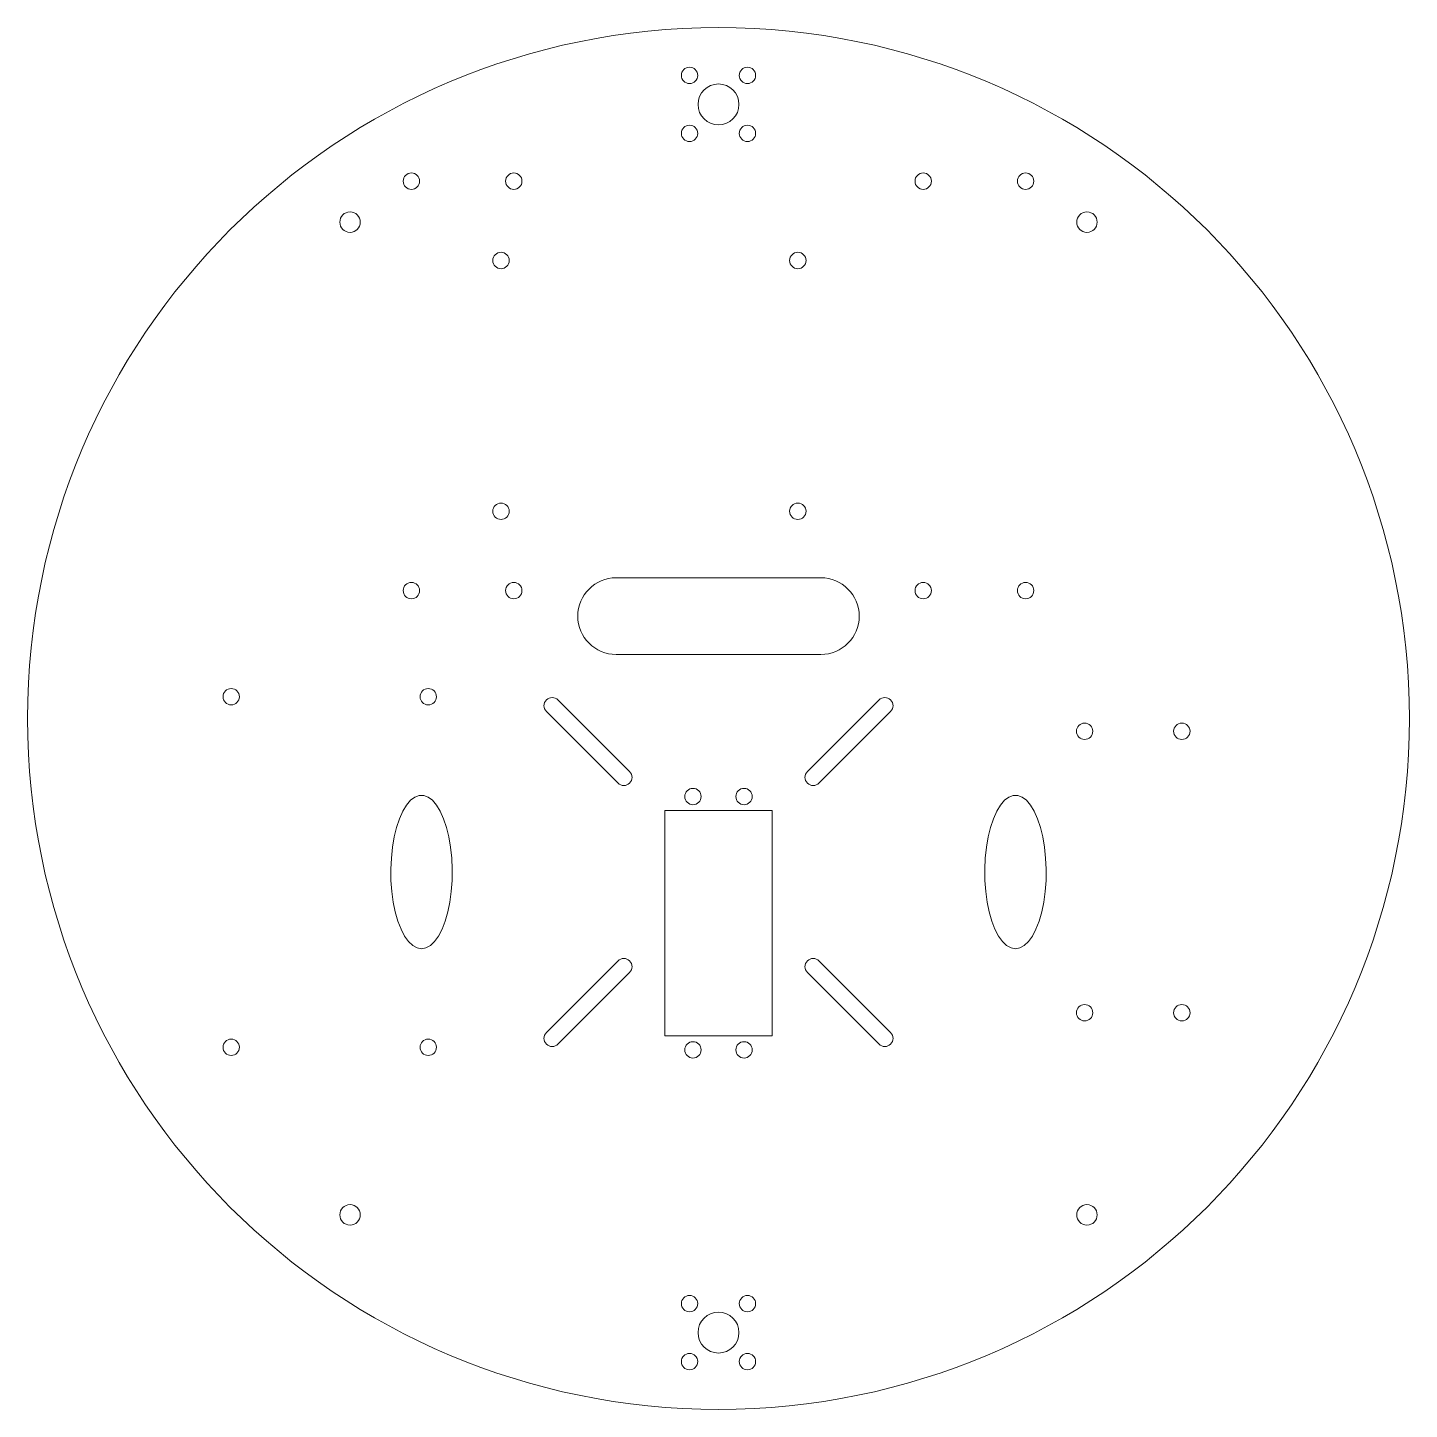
# Model space of a CAD drawing. Header units: millimetres. Extents: x -135 to 135, y -135 to 135.
import ezdxf

# ---------------------------------------------------------------- set-up
doc = ezdxf.new("R2010")
doc.units = ezdxf.units.MM

msp = doc.modelspace()

# ---------------------------------------------------------------- linework, layer by layer
at = {"color": 7, "linetype": 'Continuous', "lineweight": 15}
for p, q in [((-20, 27.5), (20, 27.5)), ((20, 12.5), (-20, 12.5)), ((-31.37, 3.63), (-17.37, -10.37)), ((17.37, -10.37), (31.37, 3.63)), ((-19.63, -12.63), (-33.63, 1.37)), ((33.63, 1.37), (19.63, -12.63)), ((-10.5, -62), (-10.5, -18)), ((-10.5, -18), (10.5, -18)), ((10.5, -18), (10.5, -62)), ((-33.63, -61.37), (-19.63, -47.37)), ((19.63, -47.37), (33.63, -61.37)), ((-17.37, -49.63), (-31.37, -63.63)), ((31.37, -63.63), (17.37, -49.63)), ((10.5, -62), (-10.5, -62))]:
    msp.add_line(p, q, dxfattribs=at)
at = {"color": 7, "linetype": 'Continuous', "lineweight": 15, "flags": 128}
for points in [[(-58.03, -45), (-58.9, -44.84), (-59.76, -44.36), (-60.58, -43.58), (-61.34, -42.51), (-62.03, -41.17), (-62.64, -39.6), (-63.15, -37.81), (-63.55, -35.87), (-63.84, -33.79), (-64, -31.64), (-64.03, -29.45), (-63.93, -27.28), (-63.71, -25.16), (-63.37, -23.14), (-62.91, -21.27), (-62.35, -19.59), (-61.7, -18.13), (-60.97, -16.92), (-60.17, -15.99), (-59.34, -15.36), (-58.47, -15.04), (-57.59, -15.04), (-56.73, -15.36), (-55.89, -15.99), (-55.09, -16.92), (-54.36, -18.13), (-53.71, -19.59), (-53.15, -21.27), (-52.7, -23.14), (-52.35, -25.16), (-52.13, -27.28), (-52.04, -29.45), (-52.07, -31.64), (-52.23, -33.79), (-52.51, -35.87), (-52.91, -37.81), (-53.42, -39.6), (-54.03, -41.17), (-54.72, -42.51), (-55.48, -43.58), (-56.3, -44.36), (-57.16, -44.84), (-58.03, -45)], [(58.03, -45), (58.9, -44.84), (59.76, -44.36), (60.58, -43.58), (61.34, -42.51), (62.03, -41.17), (62.64, -39.6), (63.15, -37.81), (63.55, -35.87), (63.84, -33.79), (64, -31.64), (64.03, -29.45), (63.93, -27.28), (63.71, -25.16), (63.37, -23.14), (62.91, -21.27), (62.35, -19.59), (61.7, -18.13), (60.97, -16.92), (60.17, -15.99), (59.34, -15.36), (58.47, -15.04), (57.59, -15.04), (56.73, -15.36), (55.89, -15.99), (55.09, -16.92), (54.36, -18.13), (53.71, -19.59), (53.15, -21.27), (52.7, -23.14), (52.35, -25.16), (52.13, -27.28), (52.04, -29.45), (52.07, -31.64), (52.23, -33.79), (52.51, -35.87), (52.91, -37.81), (53.42, -39.6), (54.03, -41.17), (54.72, -42.51), (55.48, -43.58), (56.3, -44.36), (57.16, -44.84), (58.03, -45)]]:
    msp.add_lwpolyline(points, dxfattribs=at)
at = {"color": 7, "linetype": 'Continuous', "lineweight": 15}
for centre, radius in [((0, 0), 135), ((-5.66, 125.66), 1.6), ((5.66, 125.66), 1.6), ((0, 120), 4), ((-5.66, 114.34), 1.6), ((5.66, 114.34), 1.6), ((-60, 105), 1.6), ((-40, 105), 1.6), ((40, 105), 1.6), ((60, 105), 1.6), ((-72, 97), 2), ((72, 97), 2), ((-42.5, 89.5), 1.6), ((15.5, 89.5), 1.6), ((-42.5, 40.5), 1.6), ((15.5, 40.5), 1.6), ((-60, 25), 1.6), ((-40, 25), 1.6), ((40, 25), 1.6), ((60, 25), 1.6), ((-95.22, 4.25), 1.6), ((-56.72, 4.25), 1.6), ((71.54, -2.5), 1.6), ((90.54, -2.5), 1.6), ((-5, -15.25), 1.6), ((5, -15.25), 1.6), ((71.54, -57.5), 1.6), ((90.54, -57.5), 1.6), ((-95.22, -64.25), 1.6), ((-56.72, -64.25), 1.6), ((-5, -64.75), 1.6), ((5, -64.75), 1.6), ((-72, -97), 2), ((72, -97), 2), ((-5.66, -114.34), 1.6), ((5.66, -114.34), 1.6), ((0, -120), 4), ((-5.66, -125.66), 1.6), ((5.66, -125.66), 1.6)]:
    msp.add_circle(centre, radius, dxfattribs=at)
for centre, radius, start, end in [((-20, 20), 7.5, 90, 270), ((20, 20), 7.5, 270, 90), ((-32.5, 2.5), 1.6, 45, 225), ((32.5, 2.5), 1.6, 315, 135), ((-18.5, -11.5), 1.6, 225, 45), ((18.5, -11.5), 1.6, 135, 315), ((-18.5, -48.5), 1.6, 315, 135), ((18.5, -48.5), 1.6, 45, 225), ((-32.5, -62.5), 1.6, 135, 315), ((32.5, -62.5), 1.6, 225, 45)]:
    msp.add_arc(centre, radius, start, end, dxfattribs=at)

doc.saveas('drawing.dxf')
